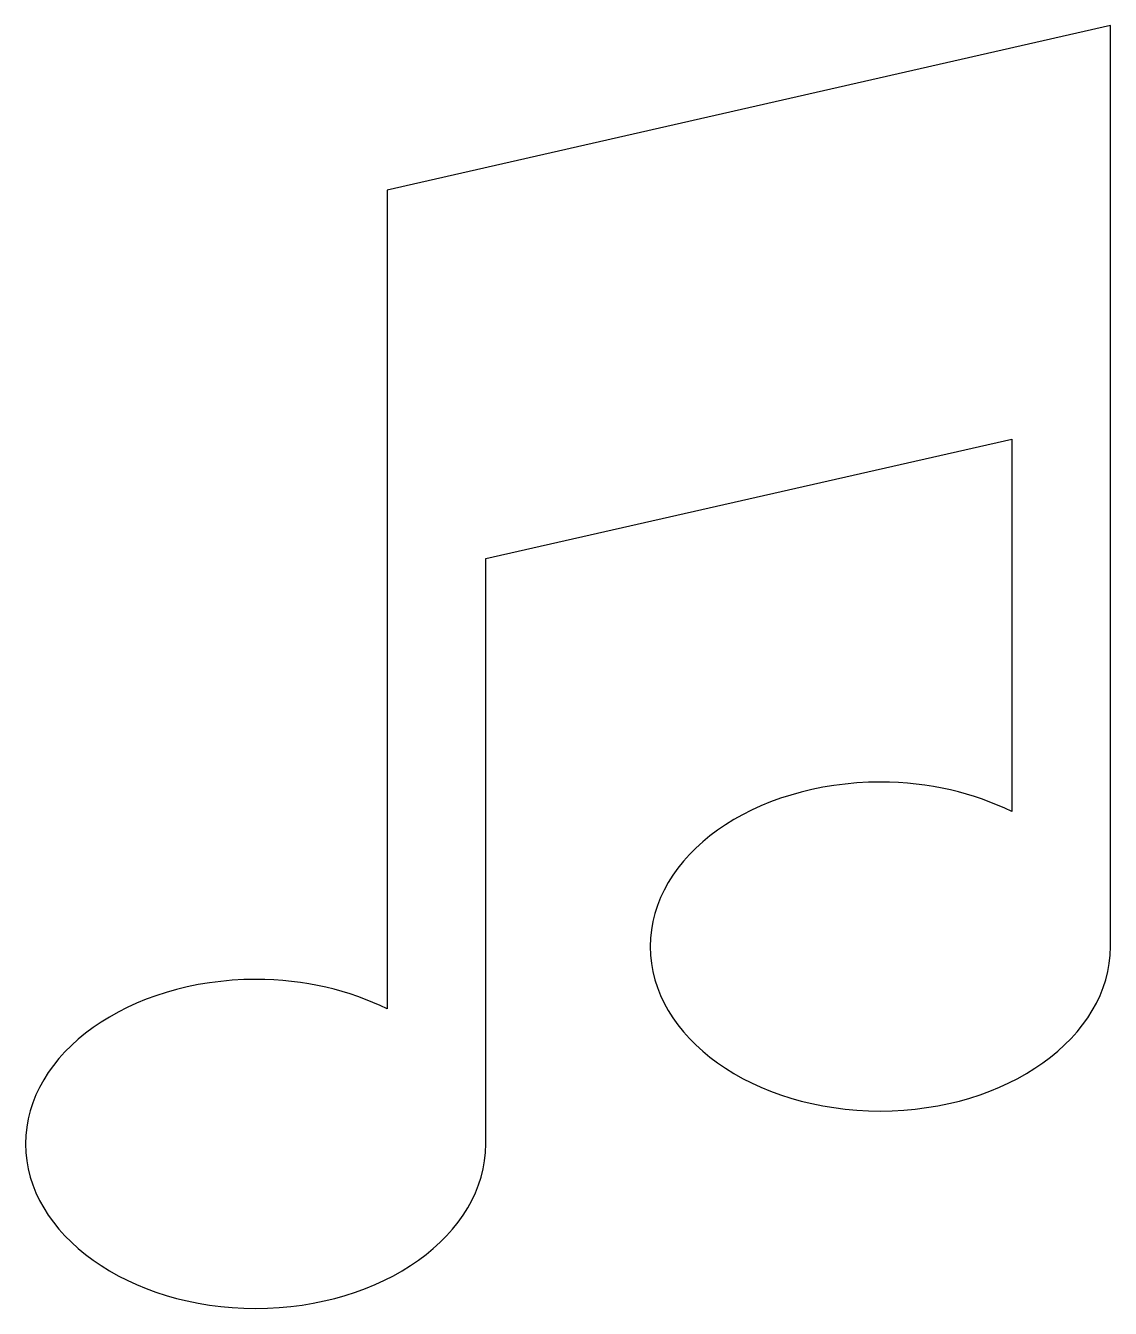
# Model space of a CAD drawing. Extents: x 62 to 738, y 0 to 800.
import ezdxf

# ---------------------------------------------------------------- set-up
doc = ezdxf.new("R2010")
doc.units = 0
doc.layers.get('0').update_dxf_attribs({"linetype": 'CONTINUOUS'})

msp = doc.modelspace()

# ---------------------------------------------------------------- linework, layer by layer
at = {"color": 7}
for p, q in [((738.459375, 800), (287.179688, 697.435938)), ((738.459375, 225.64375), (738.459375, 800)), ((287.179688, 697.435938), (287.179688, 186.714062)), ((287.179688, 697.435938), (287.179688, 697.435938)), ((348.717187, 467.725), (676.921875, 542.004688)), ((676.921875, 542.004688), (676.921875, 309.79375)), ((348.717187, 102.564062), (348.717187, 467.725))]:
    msp.add_line(p, q, dxfattribs=at)
for points in [[(594.870312, 328.207812), (515.567187, 328.207812), (451.28125, 282.2875), (451.28125, 225.64375)], [(676.921875, 309.79375), (653.660937, 321.3875), (625.3875, 328.207812), (594.870312, 328.207812)], [(451.28125, 225.64375), (451.28125, 169), (515.56875, 123.079687), (594.870312, 123.079687)], [(594.870312, 123.079687), (674.171875, 123.079687), (738.459375, 169), (738.459375, 225.64375)], [(205.128125, 205.128125), (125.825, 205.128125), (61.539062, 159.207812), (61.539062, 102.564062)], [(287.179688, 186.714062), (263.91875, 198.307812), (235.645312, 205.128125), (205.128125, 205.128125)], [(61.539062, 102.564062), (61.539062, 45.920312), (125.826562, 0), (205.128125, 0)], [(205.128125, 0), (284.43125, 0), (348.717187, 45.920313), (348.717187, 102.564062)]]:
    msp.add_open_spline(points, degree=3, dxfattribs=at)

doc.saveas('drawing.dxf')
